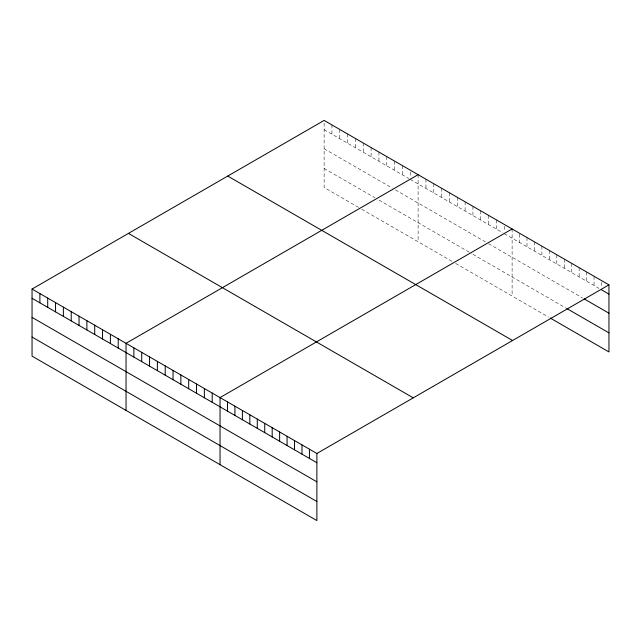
<?xml version="1.0" encoding="UTF-8"?>
<svg xmlns="http://www.w3.org/2000/svg" width="641" height="641" viewBox="0 0 641 641"><rect width="100%" height="100%" fill="white"/><g stroke="black" fill="none" stroke-linecap="round" stroke-linejoin="round"><path stroke-width="0.48" stroke-dasharray="3.21 2.4" d="M324.122 129.666L408.718 178.51M410.28 179.416L502.712 232.771M504.275 233.677L599.014 288.378M324.122 148.752L392.268 188.101M395.401 189.904L485.477 241.913M488.61 243.724L582.461 297.905M324.122 168.423L375.033 197.813M378.951 200.08L471.375 253.435M472.946 254.341L565.907 308.017M358.583 207.404L324.122 187.509L324.122 120.42M361.716 209.214L452.578 261.672M455.711 263.483L548.528 317.071M601.498 282.417L601.498 287.961M594.055 276.263L594.055 285.509M586.603 271.96L586.603 281.207M579.152 267.666L579.152 276.912M571.7 263.363L571.7 272.609M564.256 259.06L564.256 268.307M556.805 254.757L556.805 264.004M549.353 250.463L549.353 259.709M541.909 246.16L541.909 255.406M534.458 241.857L534.458 251.104M527.006 237.555L527.006 246.801M519.555 234.181L519.555 242.498M512.111 228.957L512.111 296.038M504.275 226.281L504.275 231.826M496.446 219.911L496.446 229.157M488.61 215.392L488.61 224.638M480.774 210.865L480.774 220.111M472.946 206.346L472.946 215.592M465.11 201.819L465.11 211.065M457.281 197.3L457.281 206.546M449.445 192.781L449.445 202.027M441.617 188.254L441.617 197.5M433.781 183.735L433.781 192.981M425.945 179.208L425.945 188.454M418.116 174.689L418.116 241.777M410.28 172.012L410.28 177.565M402.452 165.642L402.452 174.889M394.616 161.123L394.616 170.37M386.787 156.596L386.787 165.843M378.951 152.077L378.951 161.324M371.115 147.558L371.115 156.805M363.287 143.031L363.287 152.278M355.451 138.512L355.451 147.759M347.622 133.985L347.622 143.231M339.786 129.466L339.786 138.712M331.958 124.947L331.958 134.193"/><path stroke-width="0.96" d="M608.95 284.868L316.878 453.491L316.878 520.58L32.05 356.132L32.05 289.051L324.122 120.42L608.95 284.868L608.95 351.949L550.186 318.024M418.116 174.689L126.045 343.312L126.045 410.4M512.111 228.957L220.039 397.58L220.039 464.669M601.498 289.812L608.95 294.115M584.119 298.866L608.95 313.201M566.74 308.497L608.95 332.863M227.739 176.067L512.568 340.515M128.432 233.404L413.261 397.845M32.05 289.051L316.878 453.491M32.05 298.297L316.878 462.738M32.05 317.383L316.878 481.824M32.05 337.046L316.878 501.494M309.427 449.189L309.427 458.435M301.983 444.894L301.983 454.14M294.531 440.591L294.531 449.838M287.08 436.289L287.08 445.535M279.628 431.986L279.628 441.232M272.185 427.683L272.185 436.93M264.733 423.389L264.733 432.635M257.281 419.086L257.281 428.332M249.838 414.783L249.838 424.03M242.386 410.48L242.386 419.727M234.935 406.186L234.935 415.432M227.483 401.883L227.483 411.129M212.203 393.061L212.203 402.308M204.375 388.534L204.375 397.781M196.539 384.015L196.539 393.262M188.702 379.496L188.702 388.734M180.874 374.969L180.874 384.215M173.038 370.45L173.038 379.696M165.21 365.923L165.21 375.169M157.374 361.404L157.374 370.65M149.545 356.885L149.545 366.131M141.709 352.358L141.709 361.604M133.873 347.839L133.873 357.085M118.208 338.793L118.208 348.039M110.38 334.273L110.38 343.52M102.544 329.746L102.544 338.993M94.716 325.227L94.716 334.474M86.88 320.7L86.88 329.947M79.043 316.181L79.043 325.428M71.215 311.662L71.215 320.909M63.379 307.135L63.379 316.382M55.551 302.616L55.551 311.863M47.714 298.089L47.714 307.335M39.886 293.57L39.886 302.816"/></g></svg>
